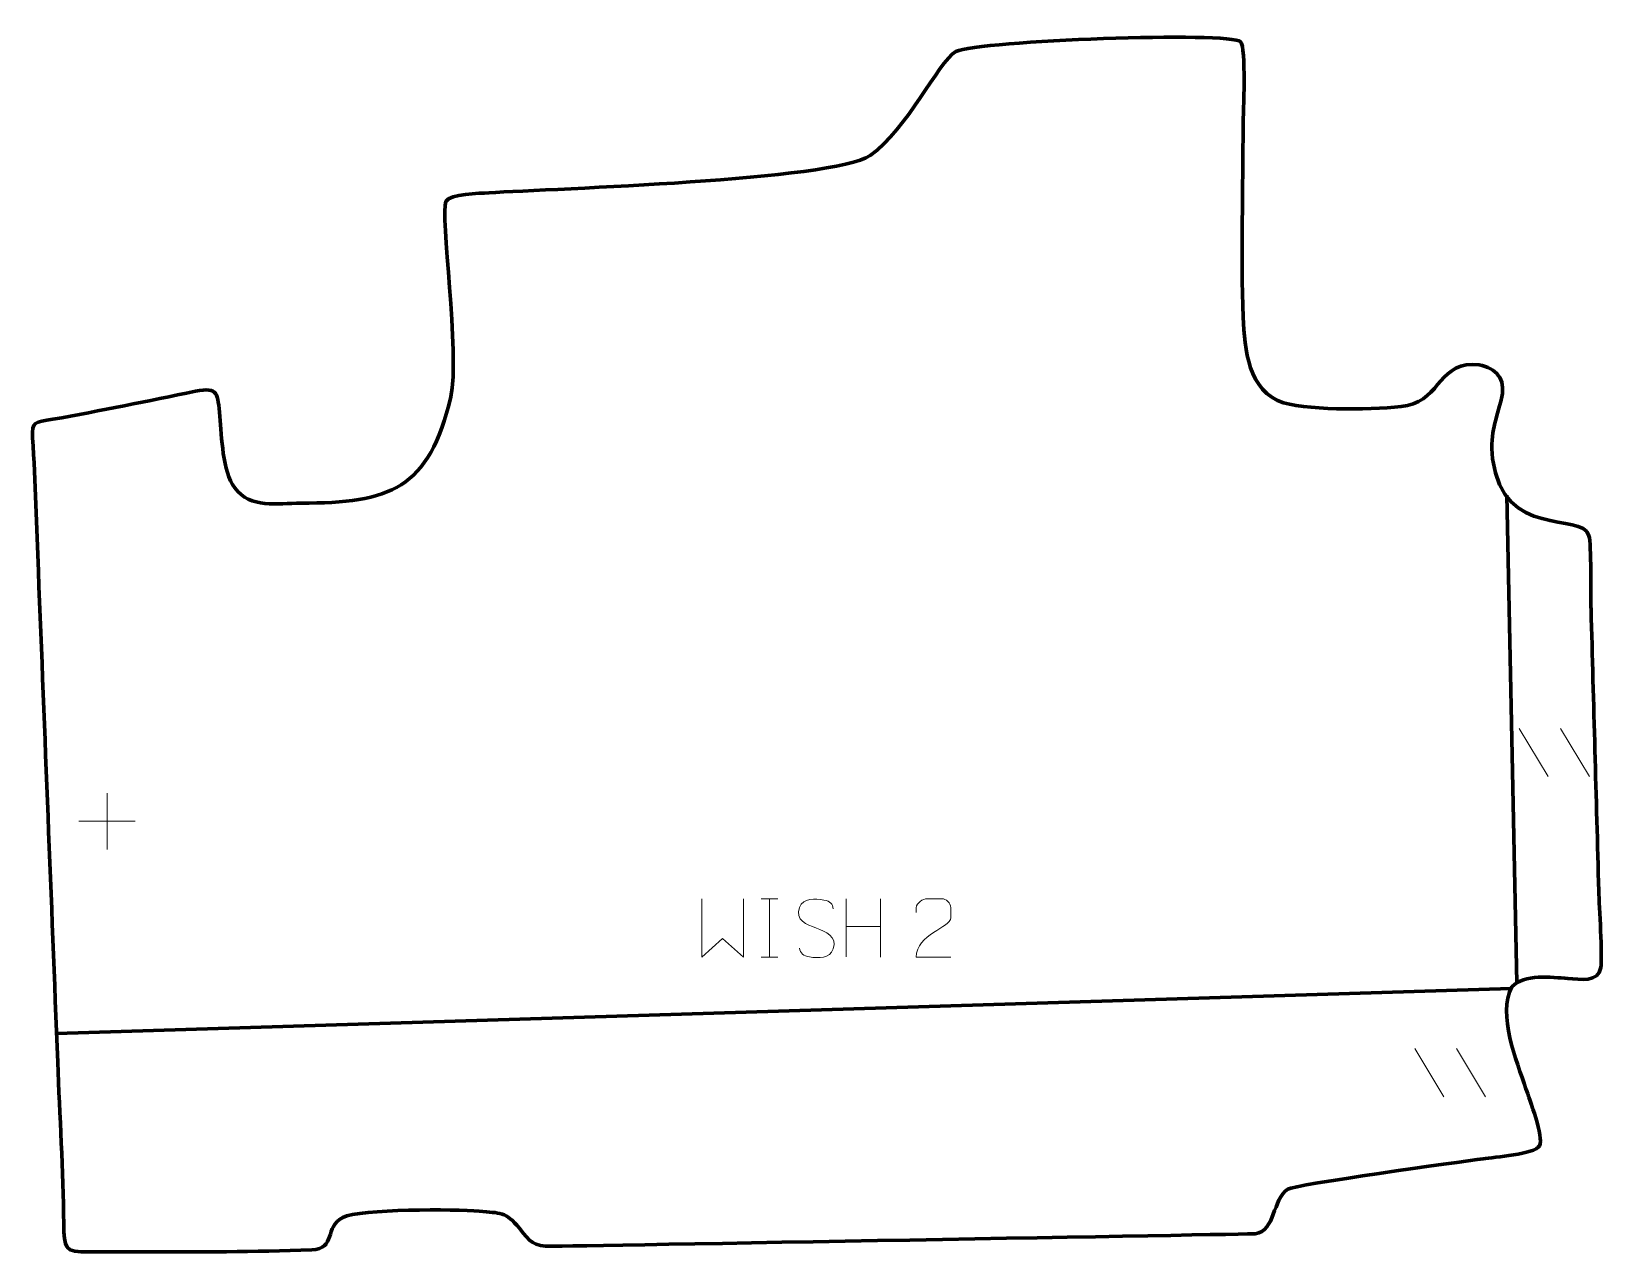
# Model space of a CAD drawing. Header units: millimetres. Extents: x -635 to 35, y 252 to 773.
import ezdxf

# ---------------------------------------------------------------- set-up
doc = ezdxf.new("R2010")
doc.units = ezdxf.units.MM
doc.header["$MEASUREMENT"] = 0
doc.layers.add('layer 1', color=7, linetype='Continuous')
doc.layers.add('layer 2', color=7, linetype='Continuous')

msp = doc.modelspace()

# ---------------------------------------------------------------- linework, layer by layer
at = {"layer": 'layer 1', "color": 140, "lineweight": 158}
for points in [[(-1.2263, 366.8546), (-1.2263, 366.8546), (-5.5606, 574.8752), (-5.5606, 574.8752)], [(-624.3839, 345.2315), (-624.3839, 345.2315), (-3.7461, 364.3793), (-3.7461, 364.3793)]]:
    msp.add_open_spline(points, degree=3, dxfattribs=at)
at = {"layer": 'layer 1', "color": 250, "lineweight": 9}
for points in [[(-0.3368, 475.3011), (-0.3368, 475.3011), (12.0275, 454.7568), (12.0275, 454.7568)], [(17.3931, 475.3011), (17.3931, 475.3011), (29.7574, 454.7568), (29.7574, 454.7568)], [(-602.8645, 447.6958), (-602.8645, 447.6958), (-602.8645, 423.7179), (-602.8645, 423.7179)], [(-614.8534, 435.7068), (-614.8534, 435.7068), (-590.8755, 435.7068), (-590.8755, 435.7068)], [(-323.7651, 402.6752), (-323.7651, 402.6752), (-316.597, 402.6752), (-316.597, 402.6752)], [(-320.1811, 402.6752), (-320.1811, 402.6752), (-320.1811, 377.7217), (-320.1811, 377.7217)], [(-287.5027, 402.6752), (-287.5027, 402.6752), (-287.5027, 377.8977), (-287.5027, 377.8977)], [(-272.8594, 402.6752), (-272.8594, 402.6752), (-272.8594, 377.7217), (-272.8594, 377.7217)], [(-287.5027, 390.7929), (-287.5027, 390.7929), (-272.8594, 390.7933), (-272.8594, 390.7933)], [(-323.7651, 377.7217), (-323.7651, 377.7217), (-316.597, 377.7217), (-316.597, 377.7217)], [(-44.7869, 338.776), (-44.7869, 338.776), (-32.4226, 318.2317), (-32.4226, 318.2317)], [(-27.057, 338.776), (-27.057, 338.776), (-14.6927, 318.2317), (-14.6927, 318.2317)]]:
    msp.add_open_spline(points, degree=3, dxfattribs=at)
for points, knots in [([(-349.0236, 402.6774), (-349.0236, 402.6774), (-349.0236, 377.7194), (-349.0236, 377.7194), (-349.0236, 377.7194), (-349.0236, 377.7194), (-340.1809, 385.7841), (-340.1809, 385.7841), (-340.1809, 385.7841), (-340.1809, 385.7841), (-331.3385, 377.72), (-331.3385, 377.72), (-331.3385, 377.72), (-331.3385, 377.72), (-331.3385, 402.6774), (-331.3385, 402.6774)], [0, 0, 0, 0, 0.2, 0.2, 0.2, 0.2, 0.4, 0.4, 0.4, 0.4, 0.6, 0.6, 0.6, 0.6, 1, 1, 1, 1]), ([(-300.181, 390.1985), (-304.4293, 391.6689), (-309.3374, 393.4647), (-307.3323, 398.985), (-307.3323, 398.985), (-305.8288, 403.1249), (-300.6152, 402.7364), (-297.0116, 402.1353), (-297.0116, 402.1353), (-294.151, 401.6581), (-293.2863, 400.4449), (-292.9757, 398.3608)], [0, 0, 0, 0, 0.25, 0.25, 0.25, 0.25, 0.5, 0.5, 0.5, 0.5, 1, 1, 1, 1]), ([(-242.8096, 377.7113), (-247.724, 377.7116), (-252.6384, 377.7116), (-257.5525, 377.7113), (-257.5525, 377.7113), (-257.5525, 387.6436), (-242.9015, 390.2848), (-242.8096, 394.5951), (-242.8096, 394.5951), (-242.8099, 396.0192), (-242.8099, 397.4429), (-242.8096, 398.8662), (-242.8096, 398.8662), (-242.8265, 400.9433), (-244.9493, 402.6681), (-246.6203, 402.6854), (-246.6203, 402.6854), (-248.6935, 402.685), (-250.7664, 402.685), (-252.8388, 402.6854), (-252.8388, 402.6854), (-254.6609, 402.7019), (-257.4856, 400.9098), (-257.5525, 398.8162), (-257.5525, 398.8162), (-257.5525, 398.8162), (-257.5525, 396.7614), (-257.5525, 396.7614)], [0, 0, 0, 0, 0.125, 0.125, 0.125, 0.125, 0.25, 0.25, 0.25, 0.25, 0.375, 0.375, 0.375, 0.375, 0.5, 0.5, 0.5, 0.5, 0.625, 0.625, 0.625, 0.625, 0.75, 0.75, 0.75, 0.75, 1, 1, 1, 1]), ([(-300.181, 390.1984), (-296.1624, 388.5517), (-291.1329, 386.6634), (-292.9669, 381.3031), (-292.9669, 381.3031), (-294.4267, 377.0367), (-299.3375, 377.2934), (-303.0636, 377.8481), (-303.0636, 377.8481), (-305.8136, 378.2579), (-307.0345, 379.4714), (-307.4125, 381.5836)], [0, 0, 0, 0, 0.25, 0.25, 0.25, 0.25, 0.5, 0.5, 0.5, 0.5, 1, 1, 1, 1])]:
    msp.add_open_spline(points, degree=3, knots=knots, dxfattribs=at)
at = {"layer": 'layer 2', "color": 242, "lineweight": 158}
msp.add_open_spline([(-112.9436, 259.7365), (-104.238, 261.0687), (-105.6694, 274.3852), (-99.0355, 278.8076), (-99.0355, 278.8076), (-96.1607, 280.724), (-25.7198, 290.3934), (-15.6744, 291.7871), (-15.6744, 291.7871), (-11.049, 292.4135), (6.2629, 293.5958), (8.3707, 297.3383), (8.3707, 297.3383), (10.4202, 300.9773), (4.0343, 317.1664), (2.6097, 321.5691), (2.6097, 321.5691), (-1.3043, 333.6653), (-9.8015, 353.13), (-3.3886, 365.0856), (-3.3886, 365.0856), (1.7341, 370.7482), (13.5536, 369.1449), (20.4801, 368.6646), (20.4801, 368.6646), (25.8246, 368.294), (33.476, 366.827), (34.5358, 373.345), (34.5358, 373.345), (35.2921, 377.9962), (33.872, 399.5231), (33.6837, 405.9456), (33.6837, 405.9456), (32.5801, 445.9907), (31.4759, 486.0357), (30.3762, 526.0809), (30.3762, 526.0809), (30.2156, 531.9311), (30.5606, 554.0523), (29.4639, 557.5439), (29.4639, 557.5439), (26.1459, 568.1081), (-6.8539, 555.5305), (-11.6725, 590.2697), (-11.6725, 590.2697), (-12.7411, 603.1619), (-10.1449, 605.6524), (-7.7237, 616.7875), (-7.7237, 616.7875), (-6.0787, 624.3531), (-10.0594, 629.0558), (-17.3853, 630.4615), (-17.3853, 630.4615), (-34.2555, 632.41), (-33.7406, 616.0451), (-48.0012, 613.0275), (-48.0012, 613.0275), (-60.9842, 611.0784), (-88.2559, 610.8406), (-100.8024, 614.1661), (-100.8024, 614.1661), (-115.9448, 619.2561), (-117.4306, 636.977), (-118.0298, 650.7304), (-118.0298, 650.7304), (-119.0958, 677.5859), (-118.109, 705.6576), (-118.1073, 732.6518), (-118.1073, 732.6518), (-117.9999, 737.7226), (-116.7388, 765.8593), (-119.1373, 768.2526), (-119.1373, 768.2526), (-123.5462, 772.652), (-230.3716, 768.8201), (-240.6985, 764.1167), (-240.6985, 764.1167), (-248.5922, 759.0131), (-260.9557, 731.4514), (-277.2578, 719.6642), (-277.2578, 719.6642), (-293.5599, 709.0059), (-411.5477, 705.6524), (-439.9074, 703.7983), (-439.9074, 703.7983), (-443.8526, 703.5404), (-456.4905, 703.5625), (-458.3048, 700.086), (-458.3048, 700.086), (-460.7464, 695.4076), (-452.2512, 634.5561), (-456.1483, 616.8391), (-456.1483, 616.8391), (-465.4908, 577.2037), (-482.0862, 571.4853), (-520.1822, 571.4233), (-520.1822, 571.4233), (-530.1684, 571.4186), (-541.7271, 569.0325), (-548.3874, 577.9563), (-548.3874, 577.9563), (-553.699, 585.073), (-553.8768, 599.6333), (-554.7339, 608.4171), (-554.7339, 608.4171), (-555.7079, 618.3995), (-555.1626, 621.0276), (-565.0952, 619.1674), (-565.0952, 619.1674), (-585.4567, 614.9847), (-605.5529, 610.8195), (-626.0429, 607.2045), (-626.0429, 607.2045), (-633.6188, 605.8746), (-635.116, 606.5178), (-634.6362, 599.2736), (-634.6362, 599.2736), (-633.3896, 580.4519), (-632.8827, 561.348), (-632.1406, 542.4765), (-632.1406, 542.4765), (-629.3939, 472.6309), (-626.6472, 402.7854), (-623.9005, 332.9398), (-623.9005, 332.9398), (-623.0069, 310.218), (-621.6302, 286.6011), (-621.314, 263.9652), (-621.314, 263.9652), (-621.1693, 253.6033), (-621.1026, 251.7472), (-610.397, 252.0268), (-610.397, 252.0268), (-603.0537, 252.185), (-595.5638, 252.0839), (-588.2116, 252.0751), (-588.2116, 252.0751), (-563.5544, 252.0339), (-540.2332, 251.9621), (-515.5296, 252.9376), (-515.5296, 252.9376), (-504.9327, 253.3561), (-510.1861, 262.6565), (-502.3009, 266.7072), (-502.3009, 266.7072), (-494.8327, 270.5436), (-454.1974, 270.1889), (-444.1289, 269.4354), (-444.1289, 269.4354), (-434.8941, 268.4844), (-432.8234, 269.3388), (-426.9211, 262.1207), (-426.9211, 262.1207), (-422.2766, 256.1806), (-420.853, 254.3842), (-413.2403, 254.4176), (-413.2403, 254.4176), (-405.6276, 254.451), (-112.9436, 259.7365), (-112.9436, 259.7365)], degree=3, knots=[0, 0, 0, 0, 0.02439024, 0.02439024, 0.02439024, 0.02439024, 0.04878049, 0.04878049, 0.04878049, 0.04878049, 0.07317073, 0.07317073, 0.07317073, 0.07317073, 0.09756098, 0.09756098, 0.09756098, 0.09756098, 0.12195122, 0.12195122, 0.12195122, 0.12195122, 0.14634146, 0.14634146, 0.14634146, 0.14634146, 0.17073171, 0.17073171, 0.17073171, 0.17073171, 0.19512195, 0.19512195, 0.19512195, 0.19512195, 0.2195122, 0.2195122, 0.2195122, 0.2195122, 0.24390244, 0.24390244, 0.24390244, 0.24390244, 0.26829268, 0.26829268, 0.26829268, 0.26829268, 0.29268293, 0.29268293, 0.29268293, 0.29268293, 0.31707317, 0.31707317, 0.31707317, 0.31707317, 0.34146341, 0.34146341, 0.34146341, 0.34146341, 0.36585366, 0.36585366, 0.36585366, 0.36585366, 0.3902439, 0.3902439, 0.3902439, 0.3902439, 0.41463415, 0.41463415, 0.41463415, 0.41463415, 0.43902439, 0.43902439, 0.43902439, 0.43902439, 0.46341463, 0.46341463, 0.46341463, 0.46341463, 0.48780488, 0.48780488, 0.48780488, 0.48780488, 0.51219512, 0.51219512, 0.51219512, 0.51219512, 0.53658537, 0.53658537, 0.53658537, 0.53658537, 0.56097561, 0.56097561, 0.56097561, 0.56097561, 0.58536585, 0.58536585, 0.58536585, 0.58536585, 0.6097561, 0.6097561, 0.6097561, 0.6097561, 0.63414634, 0.63414634, 0.63414634, 0.63414634, 0.65853659, 0.65853659, 0.65853659, 0.65853659, 0.68292683, 0.68292683, 0.68292683, 0.68292683, 0.70731707, 0.70731707, 0.70731707, 0.70731707, 0.73170732, 0.73170732, 0.73170732, 0.73170732, 0.75609756, 0.75609756, 0.75609756, 0.75609756, 0.7804878, 0.7804878, 0.7804878, 0.7804878, 0.80487805, 0.80487805, 0.80487805, 0.80487805, 0.82926829, 0.82926829, 0.82926829, 0.82926829, 0.85365854, 0.85365854, 0.85365854, 0.85365854, 0.87804878, 0.87804878, 0.87804878, 0.87804878, 0.90243902, 0.90243902, 0.90243902, 0.90243902, 0.92682927, 0.92682927, 0.92682927, 0.92682927, 0.95121951, 0.95121951, 0.95121951, 0.95121951, 1, 1, 1, 1], dxfattribs=at)

doc.saveas('drawing.dxf')
